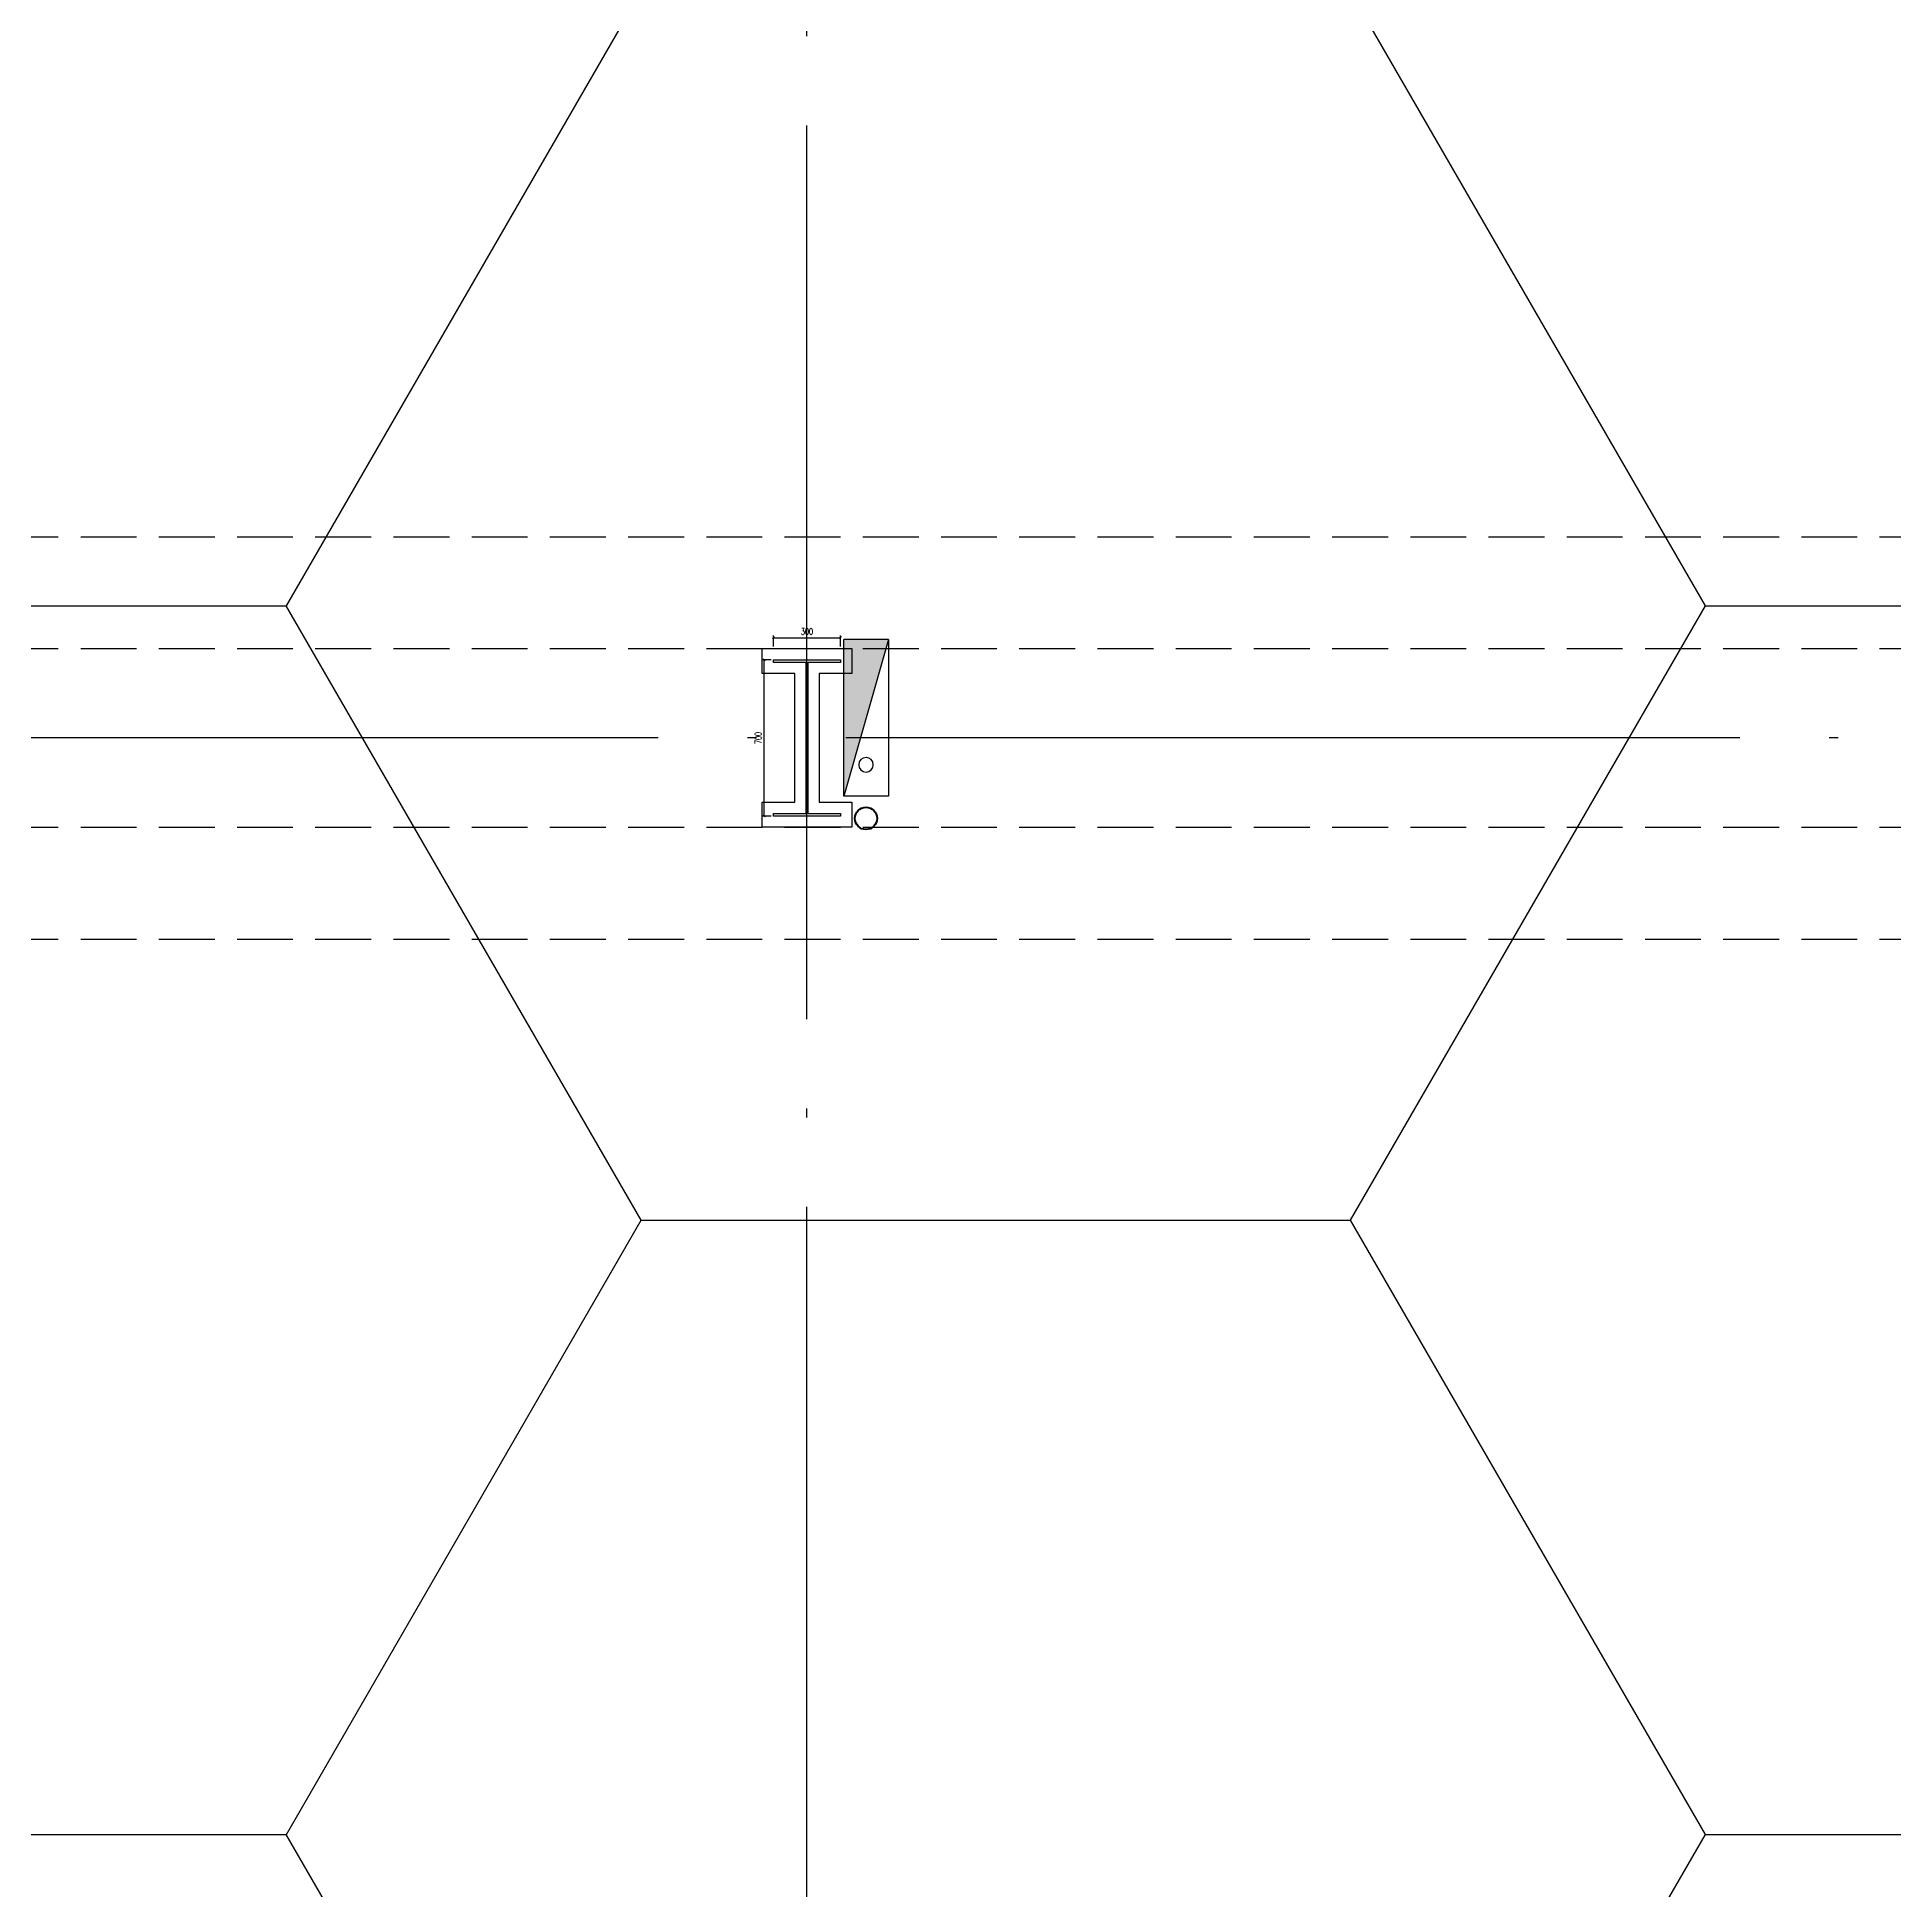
# Model space of a CAD drawing. Extents: x -821772 to -21949, y 506164 to 1049594.
# Drawn here: x -231299 to -222986, y 684409 to 692707 of the extents above; entities that cross this region are included whole.
import ezdxf
from ezdxf.xclip import XClip

# ---------------------------------------------------------------- set-up
doc = ezdxf.new("R2010")
doc.units = 0
doc.header["$LTSCALE"] = 1000
doc.header["$MEASUREMENT"] = 0
doc.header["$XCLIPFRAME"] = 2
doc.linetypes.add('10平面20250807_t3$0$DASH', pattern=[0.35, 0.25, -0.1])
doc.linetypes.add('10平面20250807_t3$0$DOTE', pattern=[2.42, 2, -0.2, 0.02, -0.2])
doc.layers.get('Defpoints').update_dxf_attribs({"color": 210})
for name, color, linetype in [('10平面20250807_t3$0$A-AXIS-DOTE', 8, '10平面20250807_t3$0$DOTE'), ('10平面20250807_t3$0$A-AXIS-DP', 8, 'Continuous'), ('10平面20250807_t3$0$A-HATCH-2', 8, 'Continuous'), ('10平面20250807_t3$0$A-LIN-V', 8, 'Continuous'), ('10平面20250807_t3$0$A-WINDOW', 8, 'Continuous'), ('10平面20250807_t3$0$AS-COLN', 8, 'Continuous'), ('10平面20250807_t3$0$AS-WALL', 8, 'Continuous'), ('10平面20250807_t3$0$SB_ZF消火栓', 10, 'Continuous'), ('PUB_HATCH', 8, 'Continuous')]:
    doc.layers.add(name, color=color, linetype=linetype)
doc.layers.add('10平面20250807_t3$0$LG-ZF消防', color=1, linetype='Continuous', lineweight=60)
doc.styles.add('10平面20250807_t3$0$_TCH_DIM_T3', font='SIMPLEX', dxfattribs={"width": 0.705882, "bigfont": 'GBCBIG'})
doc.dimstyles.new('10平面20250807_t3$0$_TCH_ARCH&&10', dxfattribs={"dimtxt": 29.75, "dimasz": 10, "dimexe": 10, "dimexo": 10, "dimgap": 12.625, "dimtad": 1, "dimdec": 0, "dimzin": 0, "dimdsep": 46, "dimtxsty": '10平面20250807_t3$0$_TCH_DIM_T3', "dimblk": '10平面20250807_t3$0$_ArchTick', "dimcen": 0.09, "dimclrt": 7, "dimazin": 2, "dimtfac": 1, "dimtdec": 0, "dimtix": 1, "dimtmove": 2, "dimatfit": 3, "dimfxl": 0, "dimtolj": 1, "dimtzin": 0, "dimarcsym": 0})

# ---------------------------------------------------------------- blocks, each defined once
blk = doc.blocks.new('10平面20250807_t3$0$dote')
at = {"layer": '10平面20250807_t3$0$A-AXIS-DOTE', "ltscale": 2}
for p, q in [((-7117.8, -169748.9), (-7117.8, -75950)), ((98696.4, -115250), (-75513.6, -115250))]:
    blk.add_line(p, q, dxfattribs=at)
blk = doc.blocks.new('10平面20250807_t3$0$_ArchTick')
at = {"color": 0, "linetype": 'ByBlock', "const_width": 0.4}
blk.add_lwpolyline([(-0.5, -0.5), (0.5, 0.5)], dxfattribs=at)
blk = doc.blocks.new('*D10488')
at = {"layer": '10平面20250807_t3$0$A-AXIS-DP', "color": 0, "lineweight": -2}
for p, q in [((-195790, 766880), (-195790, 766928.7)), ((-195790, 766918.7), (-195490, 766918.7)), ((-195490, 766880), (-195490, 766928.7))]:
    blk.add_line(p, q, dxfattribs=at)
at = {"layer": 'Defpoints', "color": 0}
for p in [(-195790, 766870), (-195490, 766918.7), (-195490, 766870)]:
    blk.add_point(p, dxfattribs=at)
at = {"layer": '10平面20250807_t3$0$A-AXIS-DP', "color": 0, "lineweight": -2, "xscale": 10, "yscale": 10, "zscale": 10, "rotation": 180}
blk.add_blockref('10平面20250807_t3$0$_ArchTick', (-195790, 766918.7), dxfattribs=at)
at = {"layer": '10平面20250807_t3$0$A-AXIS-DP', "color": 0, "lineweight": -2, "xscale": 10, "yscale": 10, "zscale": 10}
blk.add_blockref('10平面20250807_t3$0$_ArchTick', (-195490, 766918.7), dxfattribs=at)
at = {"layer": '10平面20250807_t3$0$A-AXIS-DP', "color": 7, "insert": (-195640, 766946.2), "char_height": 29.75, "attachment_point": 5, "style": '10平面20250807_t3$0$_TCH_DIM_T3'}
blk.add_mtext('\\A1;300', dxfattribs=at)
blk = doc.blocks.new('*D10489')
at = {"layer": '10平面20250807_t3$0$A-AXIS-DP', "color": 0, "lineweight": -2}
for p, q in [((-195800, 766820), (-195841.2, 766820)), ((-195831.2, 766120), (-195831.2, 766820)), ((-195800, 766120), (-195841.2, 766120))]:
    blk.add_line(p, q, dxfattribs=at)
at = {"layer": 'Defpoints', "color": 0}
for p in [(-195831.2, 766820), (-195790, 766820), (-195790, 766120)]:
    blk.add_point(p, dxfattribs=at)
at = {"layer": '10平面20250807_t3$0$A-AXIS-DP', "color": 0, "lineweight": -2, "xscale": 10, "yscale": 10, "zscale": 10}
for p, rotation in [((-195831.2, 766820), 90), ((-195831.2, 766120), 270)]:
    blk.add_blockref('10平面20250807_t3$0$_ArchTick', p, dxfattribs=dict(at, rotation=rotation))
at = {"layer": '10平面20250807_t3$0$A-AXIS-DP', "color": 7, "insert": (-195858.7, 766470), "char_height": 29.75, "attachment_point": 5, "rotation": 90, "style": '10平面20250807_t3$0$_TCH_DIM_T3'}
blk.add_mtext('\\A1;700', dxfattribs=at)
blk = doc.blocks.new('10平面20250807_t3$0$w42343')
at = {"layer": '10平面20250807_t3$0$A-HATCH-2', "linetype": '10平面20250807_t3$0$DASH'}
for p, q in [((-263654.2, 690470), (-128354.2, 690470)), ((-263654.2, 689970), (-128354.2, 689970)), ((-263654.2, 689170), (-128354.2, 689170)), ((-263654.2, 688670), (-128354.2, 688670))]:
    blk.add_line(p, q, dxfattribs=at)
blk = doc.blocks.new('10平面20250807_t3$0$A$C5D961328')
at = {"layer": '10平面20250807_t3$0$SB_ZF消火栓'}
blk.add_hatch(color=256, dxfattribs=at).paths.add_polyline_path([(0, 40), (700, 40), (700, 240)])
at = {"layer": '10平面20250807_t3$0$A-LIN-V', "ltscale": 500}
blk.add_circle((350, 40), 10001.4, dxfattribs=at)
at = {"layer": '10平面20250807_t3$0$SB_ZF消火栓'}
for p, q in [((700, 240), (0, 240)), ((0, 240), (0, 40)), ((700, 240), (0, 40)), ((700, 240), (700, 40)), ((0, 40), (700, 40))]:
    blk.add_line(p, q, dxfattribs=at)
at = {"layer": '10平面20250807_t3$0$SB_ZF消火栓', "color": 1}
blk.add_circle((140, 140), 32.5, dxfattribs=at)
blk = doc.blocks.new('10平面20250807_t3$0$43242343')
at = {"layer": '10平面20250807_t3$0$LG-ZF消防', "linetype": 'Continuous'}
blk.add_circle((-227590, 689210), 50, dxfattribs=at)
blk = doc.blocks.new('10平面20250807_t3$0$234243242332')
at = {"layer": '10平面20250807_t3$0$LG-ZF消防', "linetype": 'Continuous'}
blk.add_blockref('10平面20250807_t3$0$43242343', (0, 0), dxfattribs=at)
at = {"layer": '10平面20250807_t3$0$SB_ZF消火栓', "xscale": -1, "rotation": 270}
blk.add_blockref('10平面20250807_t3$0$A$C5D961328', (-227730, 689310), dxfattribs=at)
blk = doc.blocks.new('10平面20250807_t3$0$nt66')
at = {"layer": '10平面20250807_t3$0$A-HATCH-2'}
blk.add_lwpolyline([(-195840, 766870), (-195440, 766870), (-195440, 766758), (-195586, 766758), (-195586, 766182), (-195440, 766182), (-195440, 766070), (-195840, 766070), (-195840, 766182), (-195694, 766182), (-195694, 766758), (-195840, 766758)], close=True, dxfattribs=at)
at = {"layer": '10平面20250807_t3$0$AS-COLN'}
blk.add_lwpolyline([(-195790, 766820), (-195490, 766820), (-195490, 766808), (-195636, 766808), (-195636, 766132), (-195490, 766132), (-195490, 766120), (-195790, 766120), (-195790, 766132), (-195644, 766132), (-195644, 766808), (-195790, 766808)], close=True, dxfattribs=at)
at = {"layer": '10平面20250807_t3$0$A-AXIS-DP'}
for p1, p2, distance, picture, middle in [((-195790, 766870), (-195490, 766870), 48.8, '*D10488', (-195640, 766946.2)), ((-195790, 766120), (-195790, 766820), 41.2, '*D10489', (-195858.7, 766470))]:
    dim = blk.add_aligned_dim(p1=p1, p2=p2, distance=distance, dimstyle='10平面20250807_t3$0$_TCH_ARCH&&10', dxfattribs=at)
    dim.commit()
    dim.dimension.update_dxf_attribs({"geometry": picture, "text_midpoint": middle})
blk = doc.blocks.new('10平面20250807_t3$0$33333')
blk.add_blockref('10平面20250807_t3$0$nt66', (-32214.2, -76900))
blk = doc.blocks.new('10平面20250807_t3')
at = {"layer": '10平面20250807_t3$0$A-WINDOW'}
for name in ['10平面20250807_t3$0$33333', '10平面20250807_t3$0$w42343']:
    blk.add_blockref(name, (0, 0), dxfattribs=at)
at = {"layer": '10平面20250807_t3$0$AS-WALL'}
blk.add_blockref('10平面20250807_t3$0$dote', (-220736.4, 804820), dxfattribs=at)
at = {"layer": '10平面20250807_t3$0$SB_ZF消火栓', "linetype": 'Continuous'}
blk.add_blockref('10平面20250807_t3$0$234243242332', (0, 0), dxfattribs=at)

msp = doc.modelspace()

# ---------------------------------------------------------------- block references
at = {"ltscale": 100}
ref = msp.add_blockref('10平面20250807_t3', (0, 0), dxfattribs=at)
XClip(ref).set_block_clipping_path([(-386212.6353242097, 506163.79756496), (-21948.7593967821, 884998.2285294847)])

# ---------------------------------------------------------------- next in the draw order: hatches: boundary and pattern name
at = {"layer": 'PUB_HATCH', "ltscale": 5000}
h = msp.add_hatch(dxfattribs=at)
h.set_pattern_fill('HONEY', color=8, scale=2000)
h.set_pattern_definition([(0, (0, 0), (4762.5, 2749.63), [3175, -6350]), (120, (0, 0), (-4762.499, 2749.631), [3175, -6350]), (60, (0, 0), (0.0006, 5499.261), [-6350, 3175])])
h.paths.add_polyline_path([(-198854.2, 639470), (-198854.2, 639970), (-200254.2, 639970), (-200254.2, 639470), (-252854.2, 639470), (-252854.2, 639970), (-254254.2, 639970), (-254254.2, 639470), (-286054.2, 639470), (-286054.2, 657033.3), (-264595.3, 723170), (-254254.2, 723170), (-254254.2, 722670), (-252854.2, 722670), (-252854.2, 723170), (-200254.2, 723170), (-200254.2, 722670), (-198854.2, 722670), (-198854.2, 723170), (-146254.2, 723170), (-146254.2, 722670), (-144854.2, 722670), (-144854.2, 723170), (-128054.2, 723170), (-128054.2, 639470), (-144854.2, 639470), (-144854.2, 639970), (-146254.2, 639970), (-146254.2, 639470)])

doc.saveas('drawing.dxf')
